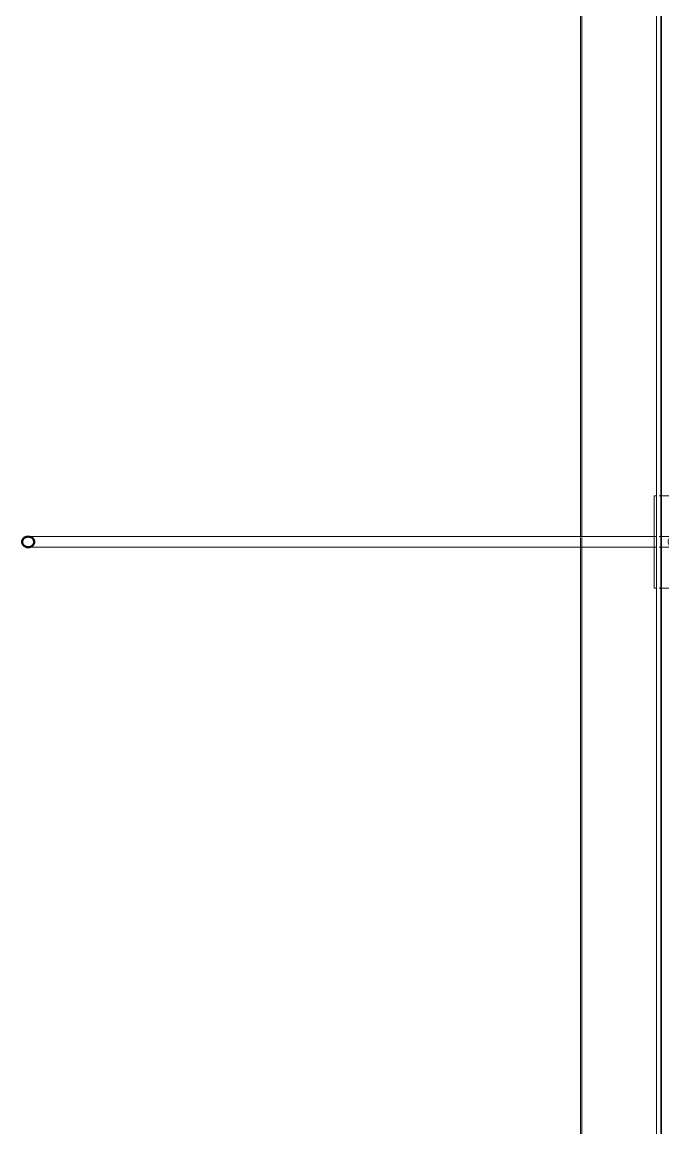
# Model space of a CAD drawing. Header units: inches. Extents: x -4235 to -464, y 9767 to 12347.
# Drawn here: x -3906.6 to -3861.5, y 10591 to 10668.9 of the extents above; entities that cross this region are included whole.
import ezdxf

# ---------------------------------------------------------------- set-up
doc = ezdxf.new("R2010")
doc.units = ezdxf.units.IN
doc.header["$MEASUREMENT"] = 0
doc.layers.add('A-WALL-5', color=113, linetype='Continuous', lineweight=9)
doc.layers.add('A-WALL-6', color=113, linetype='Continuous', lineweight=50)

# ---------------------------------------------------------------- blocks, each defined once
blk = doc.blocks.new('Basic Wall _ EXT - FIBER CEMENT - LARGE - ___-2162461-BACKGROUND - RCP - 3RD FLOOR')
at = {"layer": 'A-WALL-5'}
for p, q in [((-3861.933, 11995.774), (-3861.933, 9978.98)), ((-3861.63, 11995.774), (-3861.63, 9981.751)), ((-3861.63, 11995.774), (-3861.63, 9981.751)), ((-3861.615, 11995.774), (-3861.615, 9981.751)), ((-3861.599, 11995.774), (-3861.599, 9981.75)), ((-3861.599, 11995.774), (-3861.599, 9981.75)), ((-3861.592, 11995.774), (-3861.592, 9981.75))]:
    blk.add_line(p, q, dxfattribs=at)
blk = doc.blocks.new('Basic Wall _ EXT - FIBER CEMENT - SMALL - ___-2145935-BACKGROUND - RCP - 3RD FLOOR')
at = {"layer": 'A-WALL-5'}
for p, q in [((-3867.288, 10735.383), (-3867.288, 10632.636)), ((-3867.288, 10735.383), (-3867.288, 10632.636)), ((-3867.209, 10632.636), (-3867.209, 10735.383)), ((-3867.209, 10735.383), (-3867.209, 10632.636)), ((-3867.288, 10632.581), (-3867.288, 10632.53)), ((-3867.288, 10632.581), (-3867.288, 10632.53)), ((-3867.288, 10632.52), (-3867.288, 10632.454)), ((-3867.288, 10632.52), (-3867.288, 10632.454)), ((-3867.288, 10632.442), (-3867.288, 10632.365)), ((-3867.288, 10632.442), (-3867.288, 10632.365)), ((-3867.288, 10632.352), (-3867.288, 10632.269)), ((-3867.288, 10632.352), (-3867.288, 10632.269)), ((-3867.288, 10632.256), (-3867.288, 10632.173)), ((-3867.288, 10632.256), (-3867.288, 10632.173)), ((-3867.209, 10632.53), (-3867.209, 10632.581)), ((-3867.209, 10632.581), (-3867.209, 10632.53)), ((-3867.209, 10632.454), (-3867.209, 10632.52)), ((-3867.209, 10632.52), (-3867.209, 10632.454)), ((-3867.209, 10632.365), (-3867.209, 10632.442)), ((-3867.209, 10632.442), (-3867.209, 10632.365)), ((-3867.209, 10632.269), (-3867.209, 10632.352)), ((-3867.209, 10632.352), (-3867.209, 10632.269)), ((-3867.209, 10632.173), (-3867.209, 10632.256)), ((-3867.209, 10632.256), (-3867.209, 10632.173)), ((-3867.288, 10632.16), (-3867.288, 10632.083)), ((-3867.288, 10632.16), (-3867.288, 10632.083)), ((-3867.288, 10632.071), (-3867.288, 10632.005)), ((-3867.288, 10632.071), (-3867.288, 10632.005)), ((-3867.288, 10631.995), (-3867.288, 10631.944)), ((-3867.288, 10631.995), (-3867.288, 10631.944)), ((-3867.288, 10631.889), (-3867.288, 10236.93)), ((-3867.288, 10631.889), (-3867.288, 10236.93)), ((-3867.209, 10632.083), (-3867.209, 10632.16)), ((-3867.209, 10632.16), (-3867.209, 10632.083)), ((-3867.209, 10632.005), (-3867.209, 10632.071)), ((-3867.209, 10632.071), (-3867.209, 10632.005)), ((-3867.209, 10631.944), (-3867.209, 10631.995)), ((-3867.209, 10631.995), (-3867.209, 10631.944)), ((-3867.209, 10236.93), (-3867.209, 10631.889)), ((-3867.209, 10631.889), (-3867.209, 10236.93))]:
    blk.add_line(p, q, dxfattribs=at)
blk = doc.blocks.new('Walls 60 - Walls 1-2574721-BACKGROUND - RCP - 3RD FLOOR')
at = {"layer": 'A-WALL-5'}
for p, q in [((-3862.105, 10635.512), (-3861.916, 10635.512)), ((-3862.105, 10635.512), (-3862.105, 10629.012)), ((-3862.105, 10632.64), (-3862.105, 10635.512)), ((-3861.744, 10635.512), (-3861.599, 10635.512)), ((-3861.592, 10635.512), (-3860.724, 10635.512)), ((-3860.724, 10635.512), (-3860.559, 10635.512)), ((-3860.474, 10635.512), (-3859.167, 10635.512)), ((-3859.167, 10635.512), (-3859.167, 10634.56)), ((-3859.167, 10633.887), (-3859.167, 10635.512)), ((-3859.167, 10634.56), (-3859.167, 10633.104)), ((-3859.167, 10630.637), (-3859.167, 10633.887)), ((-3859.167, 10633.104), (-3859.167, 10632.262)), ((-3906.213, 10632.637), (-3862.105, 10632.637)), ((-3862.105, 10632.637), (-3861.916, 10632.637)), ((-3862.105, 10632.531), (-3862.105, 10632.589)), ((-3862.105, 10632.453), (-3862.105, 10632.528)), ((-3862.105, 10632.362), (-3862.105, 10632.45)), ((-3862.105, 10632.264), (-3862.105, 10632.359)), ((-3862.105, 10632.166), (-3862.105, 10632.261)), ((-3861.744, 10632.637), (-3861.599, 10632.637)), ((-3861.592, 10632.637), (-3860.791, 10632.637)), ((-3859.167, 10632.262), (-3859.167, 10629.448)), ((-3862.105, 10631.887), (-3906.213, 10631.887)), ((-3862.105, 10632.075), (-3862.105, 10632.163)), ((-3862.105, 10631.996), (-3862.105, 10632.072)), ((-3862.105, 10631.936), (-3862.105, 10631.994)), ((-3861.916, 10631.887), (-3862.105, 10631.887)), ((-3862.105, 10629.012), (-3862.105, 10631.884)), ((-3861.599, 10631.887), (-3861.744, 10631.887)), ((-3860.795, 10631.887), (-3861.592, 10631.887)), ((-3859.167, 10629.123), (-3859.167, 10630.637)), ((-3859.167, 10629.448), (-3859.167, 10629.123)), ((-3859.167, 10629.123), (-3859.167, 10629.012)), ((-3859.167, 10629.012), (-3859.167, 10629.123)), ((-3861.916, 10629.012), (-3862.105, 10629.012)), ((-3861.599, 10629.012), (-3861.744, 10629.012)), ((-3860.724, 10629.012), (-3861.592, 10629.012)), ((-3860.561, 10629.012), (-3860.71, 10629.012)), ((-3859.167, 10629.012), (-3860.474, 10629.012))]:
    blk.add_line(p, q, dxfattribs=at)
for start_param, end_param in [(1.310938, 1.569046), (1.572547, 1.830655), (1.049162, 1.307556), (0.787185, 1.046129), (0.524991, 0.784707), (0.262584, 0.523234), (0, 0.261656), (6.072664, 6.283185), (5.497787, 5.953741), (5.238312, 5.452737), (4.974188, 5.140814), (4.531436, 4.893342), (1.834037, 2.092431), (2.095464, 2.354408), (2.356886, 2.616602), (2.698715, 2.879008), (2.879936, 3.119324), (3.141593, 3.352114), (3.456114, 3.665191), (3.665191, 3.926991), (3.971371, 4.185842), (4.2831, 4.45059)]:
    blk.add_ellipse((-3860.791, 10632.262), major_axis=(0, 0.375), ratio=0.86769, start_param=start_param, end_param=end_param, dxfattribs=at)
at = {"layer": 'A-WALL-6', "flags": 128}
for points in [[(-3906.213, 10631.887), (-3906.317, 10631.898), (-3906.414, 10631.93), (-3906.5, 10631.982), (-3906.569, 10632.049), (-3906.618, 10632.129), (-3906.642, 10632.217), (-3906.642, 10632.308), (-3906.618, 10632.395), (-3906.569, 10632.475), (-3906.5, 10632.543), (-3906.414, 10632.594), (-3906.317, 10632.626), (-3906.213, 10632.637)], [(-3906.213, 10632.637), (-3906.11, 10632.626), (-3906.013, 10632.594), (-3905.927, 10632.543), (-3905.858, 10632.475), (-3905.809, 10632.395), (-3905.784, 10632.308), (-3905.784, 10632.217), (-3905.809, 10632.129), (-3905.858, 10632.049), (-3905.927, 10631.982), (-3906.013, 10631.93), (-3906.11, 10631.898), (-3906.213, 10631.887)]]:
    blk.add_lwpolyline(points, dxfattribs=at)

msp = doc.modelspace()

# ---------------------------------------------------------------- block references
at = {"layer": 'A-WALL-5'}
for name in ['Basic Wall _ EXT - FIBER CEMENT - SMALL - ___-2145935-BACKGROUND - RCP - 3RD FLOOR', 'Basic Wall _ EXT - FIBER CEMENT - LARGE - ___-2162461-BACKGROUND - RCP - 3RD FLOOR', 'Walls 60 - Walls 1-2574721-BACKGROUND - RCP - 3RD FLOOR']:
    msp.add_blockref(name, (0, 0), dxfattribs=at)

doc.saveas('drawing.dxf')
